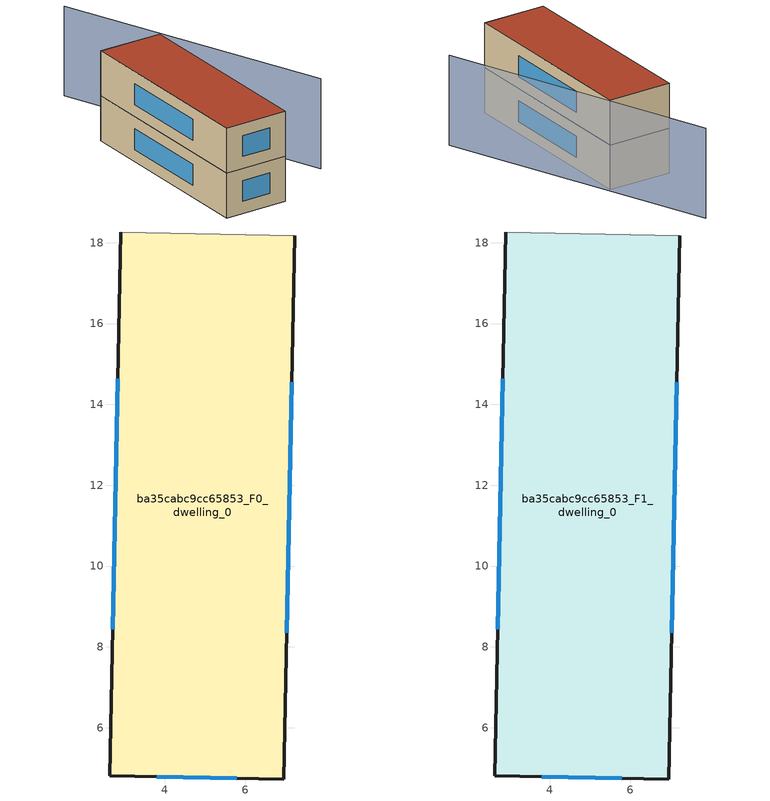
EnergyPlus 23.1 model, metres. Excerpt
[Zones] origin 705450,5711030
ba35cabc9cc65853_F0_dwelling_0
 floor ground (EU_floor_Construction): 7.22,18.17 6.95,4.73 2.65,4.81 2.92,18.26 z0
 wall outside (EU_wall_Construction): 2.92,18.26 2.65,4.81 6.95,4.73 7.22,18.17 z0:3
 wall adiabatic (EU_wall_Construction): 7.22,18.17 2.92,18.26 z0:3
 window (EU_Window_Construction): 7.02,8.35 7.15,14.55 / 3.81,4.79 5.79,4.75 / 2.85,14.64 2.72,8.44 z0.81:2.19
ba35cabc9cc65853_F1_dwelling_0
 floor to ba35cabc9cc65853_F0_dwelling_0 (EU_floor_Construction): 7.22,18.17 6.95,4.73 2.65,4.81 2.92,18.26 z3
 wall outside (EU_wall_Construction): 2.92,18.26 2.65,4.81 6.95,4.73 7.22,18.17 z3:6
 wall adiabatic (EU_wall_Construction): 7.22,18.17 2.92,18.26 z3:6
 window (EU_Window_Construction): 7.02,8.35 7.15,14.55 / 3.81,4.79 5.79,4.75 / 2.85,14.64 2.72,8.44 z3.81:5.19
 roof outside (EU_roof_Construction): 6.95,4.73 7.22,18.17 2.92,18.26 2.65,4.81 z6
shading: 11.4,7.27 4.88,24.81 / 7.22,18.17 2.92,18.26 z0:6
[Building]
EU S2 Campaign: North Axis=0; Terrain=City; Solar Distribution=FullExterior
[Site:Location]
London: Latitude=51.5; Longitude=-0.5; Time Zone=0; Elevation=25
[SizingPeriod:WeatherFileDays]
AnnualSizingPeriod: Begin Month=1; Begin Day of Month=1; End Month=12; End Day of Month=31; Day of Week for Start Day=Monday; Use Weather File Daylight Saving Period=No; Use Weather File Rain and Snow Indicators=No
[MATERIAL]
EU_InternalMass_Material: Roughness=MediumRough; Thickness=0.1; Conductivity=1; Density=1800; Specific Heat=900; Thermal Absorptance=0.9; Solar Absorptance=0.7; Visible Absorptance=0.7
[MATERIAL:NOMASS] Roughness=MediumRough; Thermal Absorptance=0.9; Solar Absorptance=0.7; Visible Absorptance=0.7
Name | Thermal Resistance
EU_wall_NoMass | 0.555556
EU_roof_NoMass | 0.510204
EU_floor_NoMass | 1.68919
[WINDOWMATERIAL:SIMPLEGLAZINGSYSTEM]
EU_Window_SimpleGlazing: UFactor=3.96; Solar Heat Gain Coefficient=0.85; Visible Transmittance=0.85
[CONSTRUCTION]
EU_wall_Construction: EU_wall_NoMass
EU_roof_Construction: EU_roof_NoMass
EU_floor_Construction: EU_floor_NoMass
EU_Window_Construction: EU_Window_SimpleGlazing
EU_InternalMass_Construction: EU_InternalMass_Material
[ZONE] Type=1; Multiplier=1; Ceiling Height=autocalculate; Floor Area=autocalculate; Part of Total Floor Area=Yes
Name | Volume
ba35cabc9cc65853_F0_dwelling_0 | 173.598
ba35cabc9cc65853_F1_dwelling_0 | 173.599
[INTERNALMASS] Construction=EU_InternalMass_Construction; Surface Area=57.8662
Name | Zone or ZoneList
ba35cabc9cc65853_F0_dwelling_0_EU_InternalMass | ba35cabc9cc65853_F0_dwelling_0
ba35cabc9cc65853_F1_dwelling_0_EU_InternalMass | ba35cabc9cc65853_F1_dwelling_0
[OTHEREQUIPMENT] Fuel Type=Electricity; Design Level Calculation Method=Watts/Area; Power per Zone Floor Area=1; Fraction Latent=0; Fraction Radiant=0; Fraction Lost=0; Carbon Dioxide Generation Rate=0; EndUse Subcategory=EU_Step8_InternalGains
Name | Zone or ZoneList or Space or SpaceList | Schedule
EU_Step8_InternalGain_ba35cabc9cc65853_F0_dwelling_0_f000 | ba35cabc9cc65853_F0_dwelling_0 | EU_Step8_GainSchedule_ba35cabc9cc65853_F0_dwelling_0_f000
EU_Step8_InternalGain_ba35cabc9cc65853_F1_dwelling_0_f000 | ba35cabc9cc65853_F1_dwelling_0 | EU_Step8_GainSchedule_ba35cabc9cc65853_F1_dwelling_0_f000
[ZONEVENTILATION:DESIGNFLOWRATE] Schedule=EU_AlwaysOn; Design Flow Rate Calculation Method=AirChanges/Hour; Air Changes per Hour=0.48; Ventilation Type=Natural; Fan Pressure Rise=0; Fan Total Efficiency=1; Constant Term Coefficient=1; Temperature Term Coefficient=0; Velocity Term Coefficient=0; Velocity Squared Term Coefficient=0; Minimum Indoor Temperature=-100; Maximum Indoor Temperature=100; Delta Temperature=-100; Minimum Outdoor Temperature=-100; Maximum Outdoor Temperature=100; Maximum Wind Speed=40
Name | Zone or ZoneList or Space or SpaceList
EU_ConstantAir_ba35cabc9cc65853_F0_dwelling_0 | ba35cabc9cc65853_F0_dwelling_0
EU_ConstantAir_ba35cabc9cc65853_F1_dwelling_0 | ba35cabc9cc65853_F1_dwelling_0
[HVACTEMPLATE:THERMOSTAT] Constant Heating Setpoint=20; Constant Cooling Setpoint=50
EU_HeatOnly_ba35cabc9cc65853_F0_dwelling_0; EU_HeatOnly_ba35cabc9cc65853_F1_dwelling_0
[HVACTEMPLATE:ZONE:IDEALLOADSAIRSYSTEM] System Availability Schedule=EU_AlwaysOn; Maximum Heating Supply Air Temperature=50; Minimum Cooling Supply Air Temperature=13; Maximum Heating Supply Air Humidity Ratio=0.0156; Minimum Cooling Supply Air Humidity Ratio=0.0077; Heating Limit=NoLimit; Cooling Limit=NoLimit; Heating Availability Schedule=EU_AlwaysOn; Cooling Availability Schedule=EU_CoolingOff; Dehumidification Control Type=ConstantSensibleHeatRatio; Cooling Sensible Heat Ratio=0.7; Dehumidification Setpoint=60; Humidification Control Type=None; Humidification Setpoint=30; Outdoor Air Method=None; Outdoor Air Flow Rate per Person=0.00944; Outdoor Air Flow Rate per Zone Floor Area=0; Outdoor Air Flow Rate per Zone=0; Demand Controlled Ventilation Type=None; Outdoor Air Economizer Type=NoEconomizer; Heat Recovery Type=None; Sensible Heat Recovery Effectiveness=0.7; Latent Heat Recovery Effectiveness=0.65
Name | Template Thermostat
ba35cabc9cc65853_F0_dwelling_0 | EU_HeatOnly_ba35cabc9cc65853_F0_dwelling_0
ba35cabc9cc65853_F1_dwelling_0 | EU_HeatOnly_ba35cabc9cc65853_F1_dwelling_0
[SIZING:ZONE] Zone Cooling Design Supply Air Temperature Input Method=SupplyAirTemperature; Zone Cooling Design Supply Air Temperature=13; Zone Heating Design Supply Air Temperature Input Method=SupplyAirTemperature; Zone Heating Design Supply Air Temperature=50; Zone Cooling Design Supply Air Humidity Ratio=0.008; Zone Heating Design Supply Air Humidity Ratio=0.008; Cooling Design Air Flow Method=DesignDay; Cooling Design Air Flow Rate=0; Cooling Minimum Air Flow per Zone Floor Area=0.000762; Cooling Minimum Air Flow=0; Cooling Minimum Air Flow Fraction=0.2; Heating Design Air Flow Method=DesignDay; Heating Design Air Flow Rate=0; Heating Maximum Air Flow per Zone Floor Area=0.002032; Heating Maximum Air Flow=0.141576; Heating Maximum Air Flow Fraction=0.3; Account for Dedicated Outdoor Air System=No; Dedicated Outdoor Air System Control Strategy=NeutralSupplyAir; Dedicated Outdoor Air Low Setpoint Temperature for Design=autosize; Dedicated Outdoor Air High Setpoint Temperature for Design=autosize; Zone Load Sizing Method=Sensible Load Only No Latent Load; Zone Latent Cooling Design Supply Air Humidity Ratio Input Method=HumidityRatioDifference; Zone Cooling Design Supply Air Humidity Ratio Difference=0.005; Zone Latent Heating Design Supply Air Humidity Ratio Input Method=HumidityRatioDifference; Zone Humidification Design Supply Air Humidity Ratio Difference=0.005
ba35cabc9cc65853_F0_dwelling_0; ba35cabc9cc65853_F1_dwelling_0
[SCHEDULE:CONSTANT]
Name | Hourly Value
EU_AlwaysOn | 1
EU_CoolingOff | 0
[SCHEDULE:FILE] Column Number=1; Rows to Skip at Top=0; Number of Hours of Data=8760; Column Separator=Comma; Interpolate to Timestep=No; Minutes per Item=60; Adjust Schedule for Daylight Savings=Yes
Name | File
EU_Step8_GainSchedule_ba35cabc9cc65853_F0_dwelling_0_f000 | ../../schedules/ba35cabc9cc65853/ba35cabc9cc65853_F0_dwelling_0_f000_gain.csv
EU_Step8_GainSchedule_ba35cabc9cc65853_F1_dwelling_0_f000 | ../../schedules/ba35cabc9cc65853/ba35cabc9cc65853_F1_dwelling_0_f000_gain.csv
